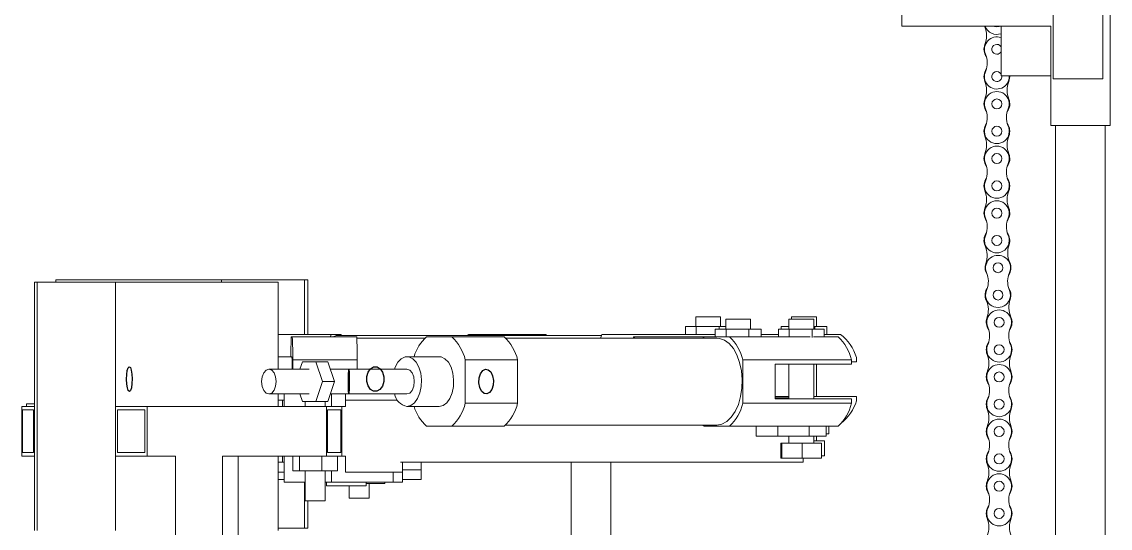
# Model space of a CAD drawing. Header units: millimetres. Extents: x 0 to 1189, y 0 to 841.
# Drawn here: x 200.83 to 244.71, y 445.85 to 466.25 of the extents above; entities that cross this region are included whole.
import ezdxf

# ---------------------------------------------------------------- set-up
doc = ezdxf.new("R2010")
doc.units = ezdxf.units.MM

msp = doc.modelspace()

# ---------------------------------------------------------------- linework, layer by layer
at = {"color": 7, "linetype": 'Continuous', "lineweight": 15}
for p, q in [((244.708, 469.055), (244.708, 462.064)), ((244.408, 468.946), (244.408, 463.946)), ((242.408, 463.946), (242.408, 468.218)), ((236.308, 466.064), (236.308, 468.064)), ((236.308, 466.064), (240.308, 466.064)), ((239.648, 466.064), (239.656, 466.043)), ((240.308, 466.064), (240.308, 464.064)), ((242.308, 466.064), (240.308, 466.064)), ((242.308, 464.064), (242.308, 466.064)), ((242.308, 464.064), (240.308, 464.064)), ((242.308, 464.064), (242.308, 462.064)), ((244.408, 463.946), (242.408, 463.946)), ((242.308, 462.064), (244.708, 462.064)), ((242.508, 462.064), (242.508, 438.504)), ((244.508, 462.064), (244.508, 438.504)), ((201.341, 455.754), (201.456, 455.754)), ((201.341, 455.754), (201.341, 445.754)), ((201.456, 455.754), (201.456, 445.754)), ((204.605, 455.754), (201.456, 455.754)), ((202.206, 455.854), (202.206, 455.754)), ((208.876, 455.854), (202.206, 455.854)), ((204.605, 455.754), (204.605, 445.754)), ((211.163, 455.754), (204.605, 455.754)), ((208.876, 455.854), (208.876, 455.754)), ((212.222, 455.854), (208.876, 455.854)), ((211.163, 455.754), (211.163, 452.254)), ((212.222, 455.854), (212.222, 453.654)), ((212.222, 455.854), (212.359, 455.854)), ((212.359, 455.854), (212.359, 453.654)), ((228.004, 454.366), (228.004, 453.966)), ((228.004, 454.366), (228.504, 454.366)), ((228.504, 454.366), (229.004, 454.366)), ((229.004, 453.966), (229.004, 454.366)), ((229.212, 454.266), (229.212, 453.866)), ((229.212, 454.266), (229.712, 454.266)), ((229.712, 454.266), (230.212, 454.266)), ((230.212, 453.866), (230.212, 454.266)), ((231.754, 454.266), (231.754, 453.866)), ((231.754, 454.266), (232.754, 454.266)), ((231.863, 454.366), (231.863, 454.266)), ((231.863, 454.366), (232.863, 454.366)), ((232.754, 453.866), (232.754, 454.266)), ((232.863, 453.966), (232.863, 454.366)), ((227.581, 453.654), (227.581, 453.966)), ((227.581, 453.966), (228.015, 453.966)), ((228.015, 453.653), (228.015, 453.966)), ((228.015, 453.966), (228.938, 453.966)), ((228.789, 453.554), (228.789, 453.866)), ((228.789, 453.866), (229.223, 453.866)), ((228.938, 453.866), (228.938, 453.966)), ((228.938, 453.966), (229.212, 453.966)), ((229.223, 453.554), (229.223, 453.866)), ((229.223, 453.866), (230.146, 453.866)), ((230.146, 453.554), (230.146, 453.866)), ((230.146, 453.866), (230.635, 453.866)), ((230.635, 453.554), (230.635, 453.866)), ((231.331, 453.554), (231.331, 453.866)), ((231.331, 453.866), (231.765, 453.866)), ((231.44, 453.866), (231.44, 453.966)), ((231.44, 453.966), (231.754, 453.966)), ((231.765, 453.554), (231.765, 453.866)), ((231.765, 453.866), (232.688, 453.866)), ((232.688, 453.532), (232.688, 453.866)), ((232.688, 453.866), (233.177, 453.866)), ((232.754, 453.966), (232.798, 453.966)), ((232.798, 453.866), (232.798, 453.966)), ((232.798, 453.966), (233.287, 453.966)), ((233.177, 453.554), (233.177, 453.866)), ((233.287, 453.654), (233.287, 453.966)), ((211.163, 453.654), (213.306, 453.654)), ((211.696, 453.554), (211.737, 453.554)), ((211.737, 453.554), (214.336, 453.554)), ((213.306, 453.654), (213.7, 453.654)), ((224.194, 453.604), (213.503, 453.604)), ((213.7, 453.654), (213.722, 453.604)), ((217.091, 453.504), (214.338, 453.504)), ((217.147, 453.554), (218.168, 453.554)), ((218.168, 453.554), (220.276, 453.554)), ((218.791, 453.604), (218.859, 453.654)), ((218.859, 453.654), (220.722, 453.654)), ((228.848, 453.504), (220.333, 453.504)), ((220.654, 453.604), (220.722, 453.654)), ((220.722, 453.654), (221.938, 453.654)), ((221.938, 453.654), (222.005, 453.604)), ((224.216, 453.654), (228.013, 453.654)), ((225.493, 453.554), (225.491, 453.504)), ((225.493, 453.554), (225.533, 453.554)), ((225.535, 453.504), (225.533, 453.554)), ((225.533, 453.554), (228.338, 453.554)), ((228.026, 453.654), (228.789, 453.654)), ((228.338, 453.554), (228.281, 453.504)), ((228.338, 453.554), (229.358, 453.554)), ((229.358, 453.554), (232.617, 453.554)), ((230.635, 453.654), (231.331, 453.654)), ((232.749, 453.554), (233.737, 453.554)), ((233.177, 453.654), (233.831, 453.654)), ((211.717, 452.754), (211.163, 452.754)), ((211.758, 452.626), (211.758, 452.254)), ((211.758, 452.626), (214.357, 452.626)), ((212.145, 452.554), (212.044, 452.254)), ((212.686, 452.554), (212.145, 452.554)), ((212.956, 451.754), (212.686, 452.554)), ((212.686, 452.554), (213.173, 452.554)), ((213.443, 451.754), (213.173, 452.554)), ((214.357, 452.626), (214.357, 452.254)), ((217.658, 452.754), (216.36, 452.754)), ((218.711, 452.626), (218.711, 450.882)), ((218.711, 452.626), (220.819, 452.626)), ((220.819, 452.626), (220.819, 450.882)), ((229.901, 452.626), (229.901, 450.882)), ((229.901, 452.626), (234.28, 452.626)), ((234.28, 452.454), (231.199, 452.454)), ((231.199, 452.454), (231.199, 451.054)), ((231.754, 452.454), (231.754, 451.054)), ((232.754, 451.054), (232.754, 452.454)), ((232.863, 451.154), (232.863, 452.454)), ((234.28, 452.626), (234.28, 452.454)), ((234.28, 452.554), (234.479, 452.554)), ((234.479, 452.554), (234.479, 452.726)), ((212.416, 452.254), (210.794, 452.254)), ((216.36, 452.254), (213.274, 452.254)), ((212.686, 450.954), (212.956, 451.754)), ((212.956, 451.754), (213.443, 451.754)), ((213.173, 450.954), (213.443, 451.754)), ((210.794, 451.254), (212.416, 451.254)), ((211.163, 451.254), (211.163, 450.754)), ((211.412, 451.254), (211.412, 450.754)), ((212.044, 451.254), (212.145, 450.954)), ((213.274, 451.254), (216.36, 451.254)), ((213.313, 451.254), (213.313, 450.754)), ((213.878, 451.254), (213.878, 450.754)), ((231.199, 451.154), (231.754, 451.154)), ((231.754, 451.104), (231.199, 451.104)), ((232.754, 451.154), (234.479, 451.154)), ((234.479, 450.982), (234.479, 451.154)), ((200.831, 448.754), (200.831, 450.754)), ((201.341, 450.754), (200.831, 450.754)), ((201.015, 450.754), (201.015, 450.854)), ((201.015, 450.854), (201.341, 450.854)), ((201.341, 450.754), (201.341, 448.754)), ((204.605, 450.754), (204.605, 448.754)), ((204.605, 450.754), (205.885, 450.754)), ((205.885, 448.754), (205.885, 450.754)), ((205.885, 450.754), (213.109, 450.754)), ((211.163, 451.004), (211.412, 451.004)), ((211.344, 451.004), (211.344, 450.754)), ((212.145, 450.954), (212.259, 450.954)), ((212.259, 450.954), (212.259, 450.754)), ((212.571, 450.954), (212.259, 450.954)), ((212.571, 450.954), (212.686, 450.954)), ((212.686, 450.954), (213.173, 450.954)), ((213.059, 450.754), (213.059, 450.954)), ((213.109, 448.754), (213.109, 450.754)), ((213.109, 450.754), (213.73, 450.754)), ((213.73, 450.754), (213.73, 448.754)), ((213.878, 450.754), (213.73, 450.754)), ((213.878, 451.004), (215.973, 451.004)), ((216.36, 450.754), (217.658, 450.754)), ((218.711, 450.882), (220.819, 450.882)), ((229.901, 450.882), (234.28, 450.882)), ((231.199, 451.054), (234.28, 451.054)), ((234.28, 451.054), (234.28, 450.882)), ((201.305, 450.614), (200.867, 450.614)), ((200.867, 450.614), (200.867, 448.894)), ((201.305, 448.894), (201.305, 450.614)), ((204.695, 448.894), (204.695, 450.614)), ((204.695, 450.614), (205.795, 450.614)), ((205.795, 450.614), (205.795, 448.894)), ((213.152, 450.614), (213.687, 450.614)), ((213.152, 448.894), (213.152, 450.614)), ((213.687, 450.614), (213.687, 448.894)), ((217.147, 449.954), (218.168, 449.954)), ((218.168, 449.954), (220.276, 449.954)), ((220.333, 450.004), (228.848, 450.004)), ((228.281, 450.004), (228.338, 449.954)), ((228.338, 449.954), (229.358, 449.954)), ((229.358, 449.954), (232.367, 449.954)), ((230.432, 449.554), (230.432, 449.954)), ((231.306, 449.954), (231.306, 449.554)), ((232.571, 449.954), (232.367, 449.954)), ((232.571, 449.954), (232.571, 449.554)), ((233.161, 449.954), (232.571, 449.954)), ((233.161, 449.954), (233.737, 449.954)), ((233.254, 449.554), (233.254, 449.954)), ((233.363, 449.654), (233.363, 449.954)), ((230.432, 449.554), (231.306, 449.554)), ((231.306, 449.554), (232.571, 449.554)), ((231.754, 449.554), (231.754, 449.266)), ((232.571, 449.554), (233.254, 449.554)), ((232.754, 449.266), (232.754, 449.554)), ((233.184, 449.366), (232.754, 449.366)), ((232.863, 449.366), (232.863, 449.554)), ((233.184, 448.766), (233.184, 449.366)), ((233.254, 449.654), (233.363, 449.654)), ((200.867, 448.894), (201.305, 448.894)), ((205.795, 448.894), (204.695, 448.894)), ((213.687, 448.894), (213.152, 448.894)), ((231.433, 448.666), (231.433, 449.266)), ((231.476, 449.266), (231.433, 449.266)), ((231.476, 448.666), (231.476, 449.266)), ((232.296, 449.266), (231.476, 449.266)), ((232.296, 448.666), (232.296, 449.266)), ((233.074, 449.266), (232.296, 449.266)), ((233.074, 448.666), (233.074, 449.266)), ((201.341, 448.754), (200.831, 448.754)), ((204.605, 448.754), (205.885, 448.754)), ((205.885, 448.754), (207.025, 448.754)), ((207.025, 448.754), (207.025, 420.754)), ((208.926, 448.754), (208.926, 420.754)), ((208.926, 448.754), (213.109, 448.754)), ((209.548, 448.754), (209.548, 420.754)), ((211.163, 448.754), (211.163, 445.754)), ((211.412, 448.504), (211.163, 448.504)), ((211.344, 448.754), (211.344, 448.504)), ((211.346, 448.754), (211.346, 448.504)), ((211.412, 447.704), (211.412, 448.754)), ((211.759, 448.154), (211.759, 448.754)), ((212.027, 448.154), (212.027, 448.754)), ((212.927, 448.154), (212.927, 448.754)), ((213.364, 448.754), (213.109, 448.754)), ((213.559, 448.754), (213.364, 448.754)), ((213.559, 448.154), (213.559, 448.754)), ((213.73, 448.754), (213.559, 448.754)), ((213.878, 448.754), (213.73, 448.754)), ((213.878, 448.754), (213.878, 448.104)), ((216.096, 448.504), (232.328, 448.504)), ((216.174, 448.104), (216.174, 448.504)), ((216.926, 448.204), (216.926, 448.504)), ((222.977, 448.504), (222.977, 442.754)), ((224.577, 442.754), (224.577, 448.504)), ((231.476, 448.666), (231.433, 448.666)), ((232.296, 448.666), (231.476, 448.666)), ((233.074, 448.666), (232.296, 448.666)), ((232.328, 448.666), (232.328, 448.504)), ((233.184, 448.766), (233.074, 448.766)), ((211.163, 448.104), (211.412, 448.104)), ((212.027, 448.154), (211.759, 448.154)), ((212.927, 448.154), (212.027, 448.154)), ((212.259, 448.154), (212.259, 446.954)), ((213.559, 448.154), (212.927, 448.154)), ((213.059, 446.954), (213.059, 448.154)), ((213.313, 447.704), (213.313, 448.154)), ((213.878, 448.104), (215.808, 448.104)), ((215.808, 447.704), (215.808, 448.104)), ((215.808, 448.104), (216.174, 448.104)), ((216.174, 448.204), (216.926, 448.204)), ((216.174, 447.704), (216.174, 448.104)), ((216.926, 447.804), (216.926, 448.204)), ((211.412, 447.804), (211.163, 447.804)), ((212.259, 447.704), (211.412, 447.704)), ((212.222, 447.704), (212.222, 445.854)), ((213.313, 447.704), (213.059, 447.704)), ((213.116, 447.704), (213.116, 447.554)), ((213.116, 447.554), (214.716, 447.554)), ((215.808, 447.704), (213.313, 447.704)), ((214.035, 447.554), (214.035, 447.054)), ((214.716, 447.554), (214.716, 447.704)), ((214.716, 447.654), (215.467, 447.654)), ((214.835, 447.054), (214.835, 447.654)), ((215.467, 447.654), (215.467, 447.704)), ((216.174, 447.704), (215.808, 447.704)), ((216.926, 447.804), (216.174, 447.804)), ((212.893, 446.954), (212.259, 446.954)), ((212.359, 446.954), (212.359, 445.854)), ((213.059, 446.954), (212.893, 446.954)), ((214.156, 447.054), (214.035, 447.054)), ((214.835, 447.054), (214.156, 447.054)), ((212.222, 445.854), (211.162, 445.854)), ((212.222, 445.854), (212.359, 445.854))]:
    msp.add_line(p, q, dxfattribs=at)
at = {"color": 7, "linetype": 'Continuous', "lineweight": 15, "flags": 128}
for points in [[(240.138, 466.038), (240.062, 466.053), (240.039, 466.064)], [(240.237, 466.064), (240.215, 466.053), (240.138, 466.038)], [(240.62, 463.843), (240.658, 464.041), (240.657, 464.064)], [(213.265, 453.554), (213.273, 453.575), (213.306, 453.654)], [(213.409, 453.554), (213.423, 453.568), (213.503, 453.604)], [(224.157, 453.504), (224.182, 453.575), (224.216, 453.654)], [(228.848, 450.004), (229.054, 450.04), (229.252, 450.146), (229.433, 450.318), (229.59, 450.548), (229.717, 450.828), (229.808, 451.146), (229.86, 451.489), (229.871, 451.843), (229.839, 452.193), (229.767, 452.525), (229.658, 452.825), (229.515, 453.082), (229.345, 453.284), (229.155, 453.424), (228.952, 453.495), (228.848, 453.504)], [(216.36, 450.754), (216.518, 450.791), (216.664, 450.899), (216.788, 451.071), (216.88, 451.294), (216.933, 451.55), (216.944, 451.822), (216.912, 452.089), (216.838, 452.331), (216.729, 452.53), (216.593, 452.671), (216.44, 452.745), (216.28, 452.745), (216.127, 452.671), (215.991, 452.53), (215.882, 452.331), (215.853, 452.254)], [(217.658, 450.754), (217.815, 450.791), (217.962, 450.899), (218.085, 451.071), (218.177, 451.294), (218.231, 451.55), (218.241, 451.822), (218.209, 452.089), (218.136, 452.331), (218.027, 452.53), (217.891, 452.671), (217.737, 452.745), (217.658, 452.754)], [(210.681, 452.215), (210.793, 452.254), (210.905, 452.216), (211, 452.109), (211.064, 451.947), (211.087, 451.755), (211.065, 451.564), (211.001, 451.401), (210.907, 451.293), (210.795, 451.254), (210.683, 451.291), (210.588, 451.399), (210.524, 451.561), (210.501, 451.752), (210.523, 451.944), (210.586, 452.106), (210.681, 452.215)], [(216.36, 451.254), (216.472, 451.292), (216.567, 451.4), (216.63, 451.563), (216.653, 451.754), (216.63, 451.945), (216.567, 452.107), (216.472, 452.216), (216.36, 452.254), (216.36, 452.254)]]:
    msp.add_lwpolyline(points, dxfattribs=at)
at = {"color": 7, "linetype": 'Continuous', "flags": 128}
for points in [[(205.281, 451.862), (205.273, 451.67), (205.249, 451.506), (205.212, 451.395), (205.169, 451.354), (205.126, 451.389), (205.089, 451.495), (205.064, 451.655), (205.054, 451.846), (205.062, 452.038), (205.086, 452.202), (205.123, 452.313), (205.166, 452.354), (205.209, 452.319), (205.246, 452.213), (205.271, 452.052), (205.281, 451.862)], [(214.014, 452.251), (214.018, 452.233), (214.022, 452.141), (214.025, 451.99), (214.026, 451.803), (214.026, 451.609), (214.024, 451.437), (214.02, 451.313), (214.016, 451.256), (214.011, 451.275), (214.007, 451.367), (214.005, 451.518), (214.003, 451.704), (214.004, 451.899), (214.006, 452.071), (214.009, 452.195), (214.014, 452.251)], [(214.788, 451.58), (214.737, 451.761), (214.738, 451.956), (214.792, 452.136), (214.889, 452.272), (215.015, 452.345), (215.151, 452.343), (215.276, 452.267), (215.372, 452.128), (215.422, 451.947), (215.421, 451.752), (215.368, 451.572), (215.271, 451.436), (215.144, 451.363), (215.008, 451.364), (214.883, 451.441), (214.788, 451.58)], [(219.523, 452.251), (219.636, 452.233), (219.737, 452.141), (219.81, 451.99), (219.843, 451.803), (219.832, 451.609), (219.778, 451.437), (219.69, 451.313), (219.581, 451.256), (219.467, 451.275), (219.366, 451.367), (219.294, 451.518), (219.26, 451.704), (219.272, 451.899), (219.325, 452.071), (219.413, 452.195), (219.523, 452.251)]]:
    msp.add_lwpolyline(points, dxfattribs=at)
at = {"color": 7, "linetype": 'Continuous', "lineweight": 15}
for centre in [(240.138, 462.938), (240.138, 461.838), (240.138, 460.738), (240.138, 459.638), (240.138, 458.538), (240.138, 457.438), (240.184, 456.339), (240.184, 455.239), (240.23, 454.14), (240.23, 453.04), (240.23, 451.94), (240.23, 450.84), (240.23, 449.74), (240.23, 448.64), (240.23, 447.54), (240.23, 446.44)]:
    msp.add_circle(centre, 0.2, dxfattribs=at)
for centre, radius, start, end in [((238.775, 465.688), 0.95, 338.0282, 21.9718), ((240.138, 466.238), 0.5, 200.3378, 289.8619), ((240.138, 465.138), 0.5, 70.1381, 203.0189), ((240.138, 465.138), 0.52, 158.0282, 215.7494), ((240.138, 465.138), 0.2, 31.855, 270), ((238.837, 464.585), 0.913, 339.4752, 23.0189), ((240.138, 465.138), 0.2, 270, 328.145), ((240.138, 464.038), 0.52, 143.8011, 201.9718), ((240.138, 464.038), 0.5, 152.9848, 3.0063), ((240.138, 464.038), 0.2, 31.855, 270), ((238.775, 463.488), 0.95, 338.0282, 21.9718), ((240.138, 464.038), 0.2, 270, 7.5339), ((241.501, 463.488), 0.95, 158.0282, 201.9718), ((240.138, 462.938), 0.5, 336.9811, 203.0189), ((240.138, 462.938), 0.52, 158.0282, 215.7494), ((240.138, 462.938), 0.52, 324.2506, 21.9718), ((238.837, 462.385), 0.913, 339.4752, 23.0189), ((241.439, 462.385), 0.913, 156.9811, 200.5248), ((240.138, 461.838), 0.52, 143.8011, 201.9718), ((240.138, 461.838), 0.5, 152.9848, 27.0152), ((240.138, 461.838), 0.52, 338.0282, 36.1989), ((238.775, 461.288), 0.95, 338.0282, 21.9718), ((241.501, 461.288), 0.95, 158.0282, 201.9718), ((240.138, 460.738), 0.5, 336.9811, 203.0189), ((240.138, 460.738), 0.52, 158.0282, 215.7494), ((240.138, 460.738), 0.52, 324.2506, 21.9718), ((238.837, 460.185), 0.913, 339.4752, 23.0189), ((241.439, 460.185), 0.913, 156.9811, 200.5248), ((240.138, 459.638), 0.52, 143.8011, 201.9718), ((240.138, 459.638), 0.5, 152.9848, 27.0152), ((240.138, 459.638), 0.52, 338.0282, 36.1989), ((238.775, 459.088), 0.95, 338.0282, 21.9718), ((241.501, 459.088), 0.95, 158.0282, 201.9718), ((240.138, 458.538), 0.5, 336.9811, 203.0189), ((240.138, 458.538), 0.52, 158.0282, 215.7494), ((240.138, 458.538), 0.52, 324.2506, 21.9718), ((238.837, 457.985), 0.913, 339.4752, 23.0189), ((241.439, 457.985), 0.913, 156.9811, 200.5248), ((240.138, 457.438), 0.52, 143.8011, 204.3747), ((240.138, 457.438), 0.5, 152.9848, 27.0152), ((240.138, 457.438), 0.52, 340.4312, 36.1989), ((238.799, 456.831), 0.95, 340.4312, 24.3747), ((241.523, 456.945), 0.95, 160.4312, 204.3747), ((240.184, 456.339), 0.5, 336.9811, 203.0189), ((240.184, 456.339), 0.52, 160.4312, 215.7494), ((240.184, 456.339), 0.52, 324.2506, 24.3747), ((238.883, 455.786), 0.913, 339.4752, 23.0189), ((241.485, 455.786), 0.913, 156.9811, 200.5248), ((240.184, 455.239), 0.52, 143.8011, 204.3747), ((240.184, 455.239), 0.5, 152.9848, 27.0152), ((240.184, 455.239), 0.52, 340.4312, 36.1989), ((238.845, 454.632), 0.95, 340.4312, 24.3747), ((241.569, 454.746), 0.95, 160.4312, 204.3747), ((240.23, 454.14), 0.5, 336.9811, 203.0189), ((240.23, 454.14), 0.52, 160.4312, 215.7494), ((240.23, 454.14), 0.52, 324.2506, 24.3747), ((238.929, 453.587), 0.913, 339.4752, 23.0189), ((241.531, 453.587), 0.913, 156.9811, 200.5248), ((239.036, 452.479), 27.361, 177.7485, 179.4244), ((182.63, 452.422), 29.129, 0.4015, 2.2279), ((185.213, 452.421), 29.145, 0.402, 2.2274), ((218.361, 452.232), 1.795, 132.5546, 163.083), ((216.907, 452.193), 1.855, 13.4854, 47.1857), ((219.015, 452.193), 1.855, 13.4854, 47.1857), ((228.097, 452.193), 1.855, 13.4852, 47.1862), ((232.476, 452.193), 1.855, 13.4848, 47.1864), ((232.732, 452.197), 1.826, 16.8418, 52.9581), ((240.23, 453.04), 0.52, 143.8011, 201.9718), ((240.23, 453.04), 0.5, 152.9848, 27.0152), ((240.23, 453.04), 0.52, 338.0282, 36.1989), ((238.867, 452.49), 0.95, 338.0282, 21.9718), ((241.594, 452.49), 0.95, 158.0282, 201.9718), ((207.644, 452.342), 4.093, 358.7724, 5.7809), ((240.23, 451.94), 0.5, 336.9811, 203.0189), ((240.23, 451.94), 0.52, 158.0282, 215.7494), ((240.23, 451.94), 0.52, 324.2506, 21.9718), ((238.929, 451.387), 0.913, 339.4752, 23.0189), ((241.531, 451.387), 0.913, 156.9811, 200.5248), ((216.472, 451.374), 0.63, 190.9873, 259.7848), ((240.23, 450.84), 0.52, 143.8011, 201.9718), ((240.23, 450.84), 0.5, 152.9848, 27.0152), ((240.23, 450.84), 0.52, 338.0282, 36.1989), ((218.361, 451.276), 1.795, 196.9166, 227.4461), ((216.907, 451.315), 1.855, 312.8136, 346.515), ((219.015, 451.315), 1.855, 312.8136, 346.515), ((228.097, 451.315), 1.855, 312.8131, 346.5151), ((232.476, 451.315), 1.855, 312.8129, 346.5156), ((232.715, 451.519), 1.844, 308.6574, 343.0618), ((238.867, 450.29), 0.95, 338.0282, 21.9718), ((241.594, 450.29), 0.95, 158.0282, 201.9718), ((240.23, 449.74), 0.5, 336.9811, 203.0189), ((240.23, 449.74), 0.52, 158.0282, 215.7494), ((240.23, 449.74), 0.52, 324.2506, 21.9718), ((238.929, 449.187), 0.913, 339.4752, 23.0189), ((241.531, 449.187), 0.913, 156.9811, 200.5248), ((240.23, 448.64), 0.52, 143.8011, 201.9718), ((240.23, 448.64), 0.5, 152.9848, 27.0152), ((240.23, 448.64), 0.52, 338.0282, 36.1989), ((238.867, 448.09), 0.95, 338.0282, 21.9718), ((241.594, 448.09), 0.95, 158.0282, 201.9718), ((240.23, 447.54), 0.5, 336.9811, 203.0189), ((240.23, 447.54), 0.52, 158.0282, 215.7494), ((240.23, 447.54), 0.52, 324.2506, 21.9718), ((238.929, 446.987), 0.913, 339.4752, 23.0189), ((241.531, 446.987), 0.913, 156.9811, 200.5248), ((240.23, 446.44), 0.52, 143.8011, 201.9718), ((240.23, 446.44), 0.52, 338.0282, 36.1989), ((240.23, 446.44), 0.5, 152.9848, 27.0152), ((238.867, 445.89), 0.95, 338.0282, 21.9718), ((241.594, 445.89), 0.95, 158.0282, 201.9718)]:
    msp.add_arc(centre, radius, start, end, dxfattribs=at)

doc.saveas('drawing.dxf')
